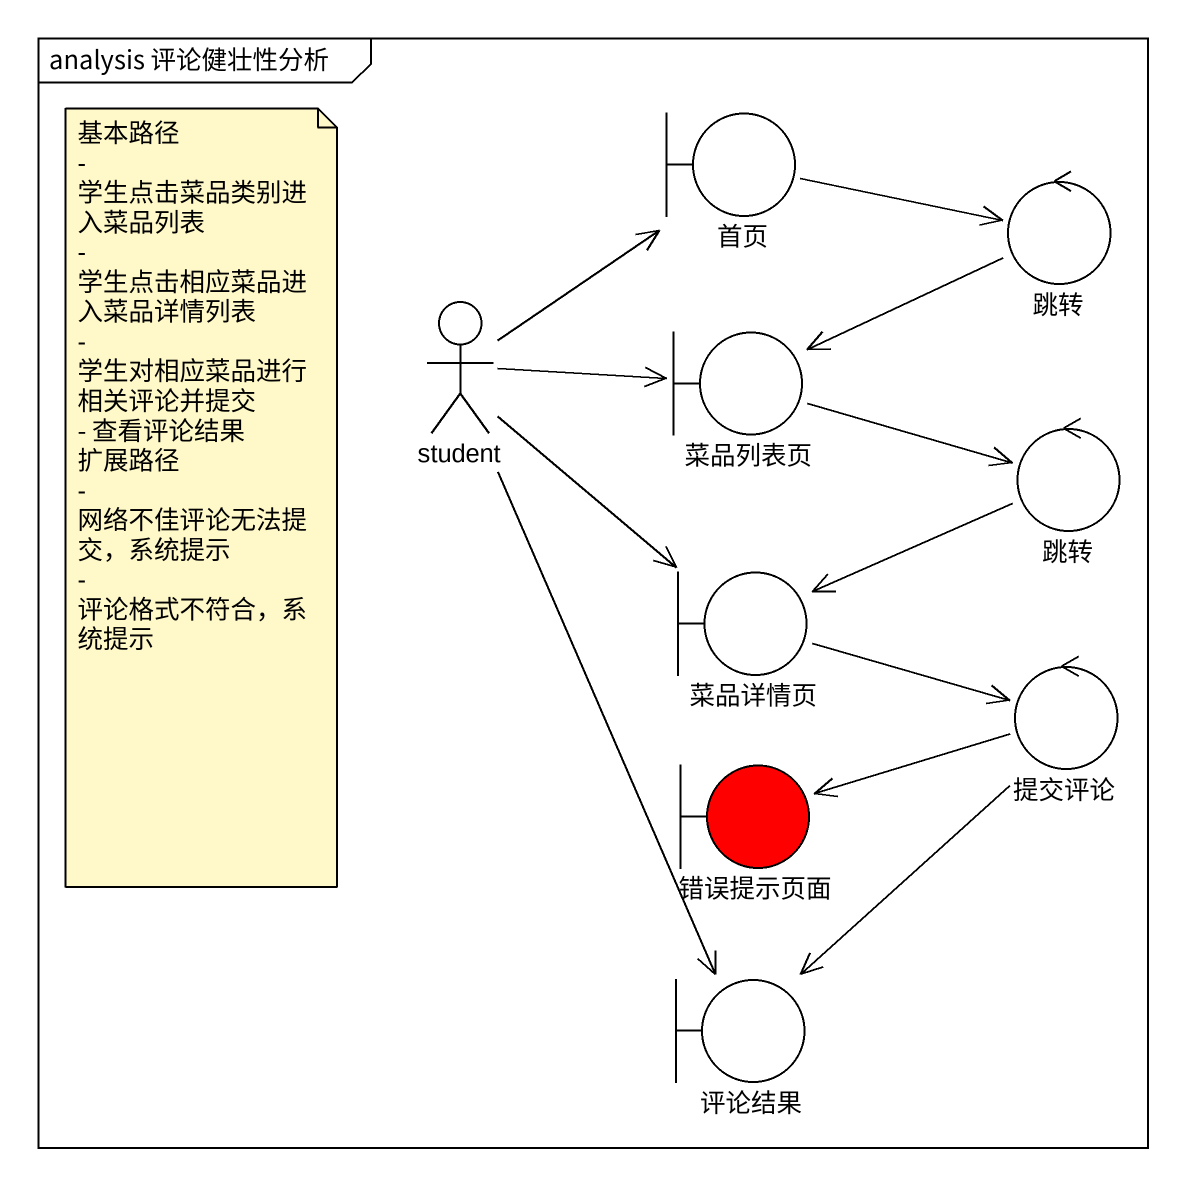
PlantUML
@startuml
mainframe analysis 评论健壮性分析
boundary 首页
control 跳转
actor student
boundary 菜品列表页
control "跳转" as 跳转_2
boundary 菜品详情页
control 提交评论
boundary 错误提示页面 #FF0000
boundary 评论结果
首页 -right-> 跳转
跳转 -left-> 菜品列表页
student -up-> 首页
student -right-> 菜品列表页
student --> 菜品详情页
student --> 评论结果
菜品列表页 -right-> 跳转_2
跳转_2 -left-> 菜品详情页
菜品详情页 -right-> 提交评论
提交评论 -left-> 错误提示页面
提交评论 --> 评论结果
note as N1
  基本路径
  - 学生点击菜品类别进入菜品列表
  - 学生点击相应菜品进入菜品详情列表
  - 学生对相应菜品进行相关评论并提交
  - 查看评论结果
  扩展路径
  - 网络不佳评论无法提交，系统提示
  - 评论格式不符合，系统提示
end note
@enduml
